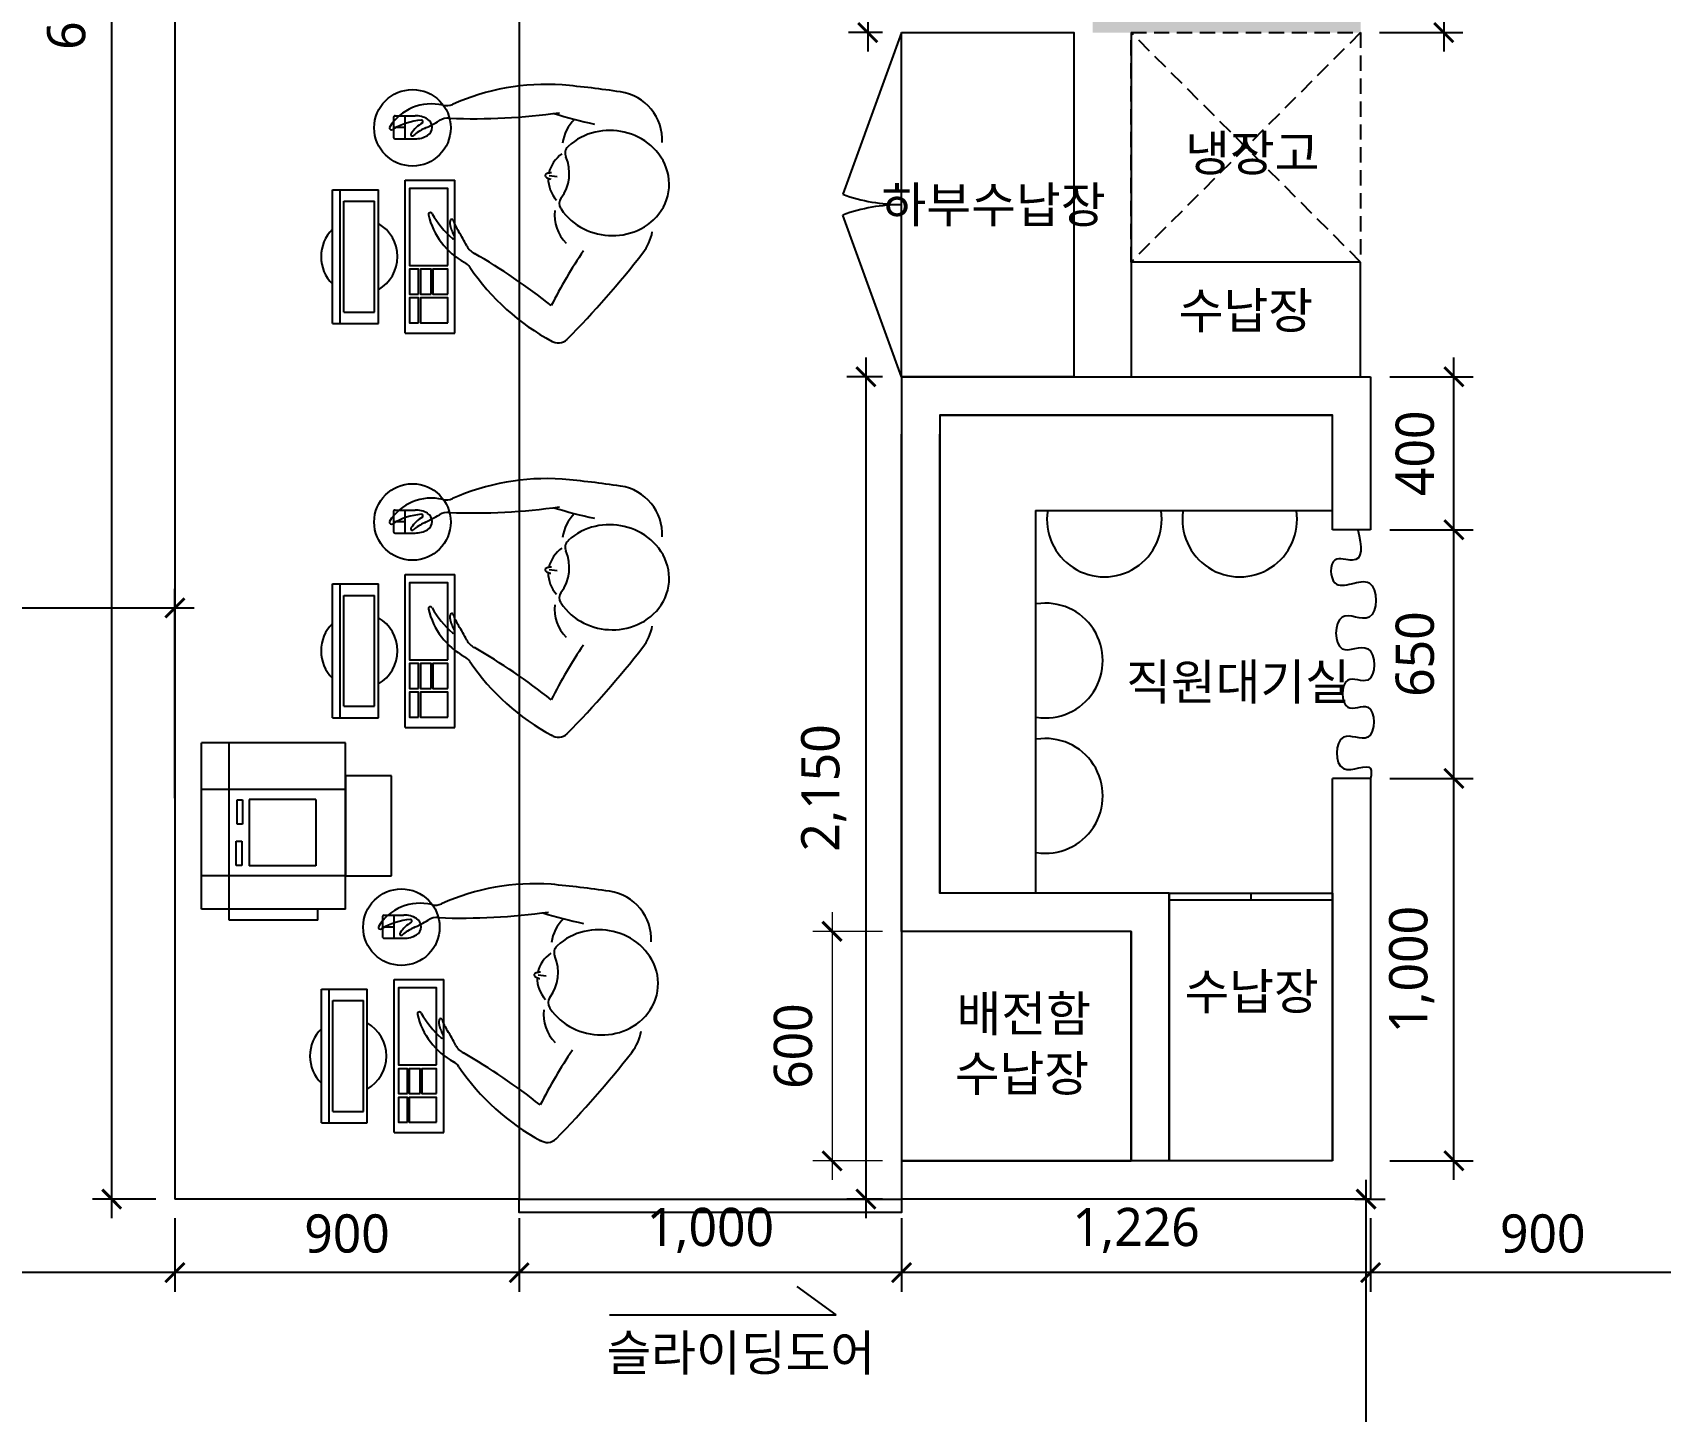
# Model space of a CAD drawing. Header units: metres. Extents: x 11578468 to 47831421, y -58341524 to -14256839.
# Drawn here: x 23785041 to 23789298, y -29031942 to -29028337 of the extents above; entities that cross this region are included whole.
import ezdxf
from ezdxf.enums import TextEntityAlignment as Align

# ---------------------------------------------------------------- set-up
doc = ezdxf.new("R2010")
doc.units = ezdxf.units.M
doc.header["$LTSCALE"] = 50
doc.header["$MEASUREMENT"] = 0
doc.linetypes.add('DH-HID2', pattern=[1.2, 0.8, -0.4])
doc.layers.get('0').update_dxf_attribs({"linetype": 'CONTINUOUS'})
doc.layers.get('DEFPOINTS').update_dxf_attribs({"linetype": 'CONTINUOUS'})
for name, color, linetype in [('0-ELC TEXT', 7, 'CONTINUOUS'), ('04_FUR', 6, 'CONTINUOUS'), ('3.기호.계단선', 30, 'CONTINUOUS'), ('BLOCK', 1, 'CONTINUOUS'), ('FU-FURM', 251, 'DH-HID2'), ('wall', 3, 'CONTINUOUS'), ('WIN', 4, 'CONTINUOUS'), ('家具', 251, 'CONTINUOUS'), ('가구', 6, 'CONTINUOUS')]:
    doc.layers.add(name, color=color, linetype=linetype)
for name, color, linetype, lineweight in [('DIM', 7, 'CONTINUOUS', 15), ('ha', 8, 'CONTINUOUS', 5), ('wall2', 3, 'CONTINUOUS', 25)]:
    doc.layers.add(name, color=color, linetype=linetype, lineweight=lineweight)
doc.styles.add('HY 울릉도 L', font='malgun.ttf')
doc.styles.add('맑은 고딕', font='malgun.ttf')
doc.dimstyles.new('사본 50', dxfattribs={"dimscale": 50, "dimtxt": 2, "dimasz": 1, "dimexe": 1, "dimexo": 1, "dimgap": 1, "dimtad": 1, "dimdec": 0, "dimrnd": 0.05, "dimdsep": 46, "dimlunit": 6, "dimtxsty": 'HY 울릉도 L', "dimblk": 'ARCHTICK', "dimcen": 2.5, "dimdle": 1, "dimclrd": 133, "dimclre": 133, "dimclrt": 30, "dimadec": 0, "dimazin": 0, "dimtfac": 1, "dimtdec": 0, "dimtix": 1, "dimtmove": 2, "dimatfit": 3, "dimldrblk": 'ARCHTICK', "dimfxl": 1, "dimlwd": -1, "dimlwe": -1, "dimarcsym": 0})

# ---------------------------------------------------------------- blocks, each defined once
blk = doc.blocks.new('sdagdgds')
at = {"layer": 'ha', "transparency": 33554687}
h = blk.add_hatch(color=256, dxfattribs=at)
h.dxf.hatch_style = 1
h.paths.add_polyline_path([(23725502, -29128457), (23728302, -29128457), (23728302, -29132607), (23728502, -29132607), (23728502, -29128257), (23728302, -29128257), (23725302, -29128257), (23725302, -29132557), (23725502, -29132557)])
h.paths.add_polyline_path([(23728502, -29133657), (23728302, -29133657), (23728302, -29133757), (23725502, -29133757), (23725502, -29133657), (23725302, -29133657), (23725302, -29133757), (23724848.0976572, -29133757), (23724752, -29133757), (23724752, -29136507), (23725152, -29136507), (23725152, -29137657), (23725352, -29137657), (23725352, -29137507), (23727752, -29137507), (23727952, -29137507), (23727952, -29137307), (23725352, -29137307), (23725352, -29136507), (23727052, -29136507), (23727052, -29136707), (23727252, -29136707), (23727252, -29136507), (23727252, -29135757), (23727252, -29135707), (23727052, -29135707), (23727052, -29135757), (23727052, -29136307), (23725352, -29136307), (23724952, -29136307), (23724952, -29133957), (23727052, -29133957), (23727052, -29134507), (23727252, -29134507), (23727252, -29133957), (23728502, -29133957)])
h.paths.add_polyline_path([(23727952, -29138607), (23727752, -29138607), (23727752, -29139637), (23725352, -29139637), (23725352, -29139457), (23725152, -29139457), (23725152, -29140057), (23725352, -29140057), (23725352, -29139837), (23727752, -29139837), (23727752, -29139907), (23727952, -29139907), (23727952, -29139837)])
h.paths.add_polyline_path([(23727952, -29141007), (23727752, -29141007), (23727752, -29142007), (23725352, -29142007), (23725352, -29141857), (23725152, -29141857), (23725152, -29144557), (23725652, -29144557), (23725652, -29144657), (23729552, -29144657), (23729552, -29144457), (23725852, -29144457), (23725852, -29144357), (23725352, -29144357), (23725352, -29142207), (23727952, -29142207)])
h.paths.add_polyline_path([(23731552, -29144307), (23730852, -29144307), (23730852, -29144457), (23730732, -29144457), (23730732, -29144657), (23732052, -29144657), (23732052, -29144457), (23731552, -29144457)])
h.paths.add_polyline_path([(23739502, -29144457), (23736702, -29144457), (23736702, -29144307), (23736002, -29144307), (23736002, -29144457), (23733202, -29144457), (23733202, -29144657), (23739502, -29144657)])
h.paths.add_polyline_path([(23745902, -29143307), (23745702, -29143307), (23745702, -29144457), (23744702, -29144457), (23744702, -29144307), (23744002, -29144307), (23744002, -29144457), (23743102, -29144457), (23743102, -29144657), (23745902, -29144657)])
h.paths.add_polyline_path([(23745902, -29133157), (23745702, -29133157), (23745702, -29139657), (23745902, -29139657)])
h.paths.add_polyline_path([(23745902, -29140857), (23745702, -29140857), (23745702, -29142157), (23745902, -29142157)])
h.paths.add_polyline_path([(23744602, -29136307), (23743902, -29136307), (23743902, -29136657), (23744602, -29136657)])
h.paths.add_polyline_path([(23736702, -29136307), (23736002, -29136307), (23736002, -29136657), (23736702, -29136657)])
h.paths.add_polyline_path([(23731602, -29136307), (23730902, -29136307), (23730902, -29136657), (23731602, -29136657)])
h.paths.add_polyline_path([(23745902, -29130707), (23745702, -29130707), (23745702, -29131957), (23745902, -29131957)])
h.paths.add_polyline_path([(23745902, -29128257), (23743802, -29128257), (23743802, -29128457), (23743802, -29128707), (23744502, -29128707), (23744502, -29128457), (23745702, -29128457), (23745702, -29129607), (23745902, -29129607)])
h.paths.add_polyline_path([(23731602, -29128457), (23731602, -29128257), (23730902, -29128257), (23730902, -29130107), (23731102, -29130107), (23731102, -29128707), (23731602, -29128707)])
h.paths.add_polyline_path([(23736702, -29128257), (23736002, -29128257), (23736002, -29128457), (23736002, -29128707), (23736702, -29128707), (23736702, -29128457)])
blk = doc.blocks.new('asgdsagsd')
at = {"layer": 'BLOCK', "color": 8}
for p, q in [((23820726.4, -29162748.5), (23820725.8, -29162748.9)), ((23820727.3, -29162748.1), (23820726.4, -29162748.5)), ((23820728.1, -29162747.7), (23820727.3, -29162748.1)), ((23820728.8, -29162747.4), (23820728.1, -29162747.7)), ((23820729.5, -29162747.1), (23820728.8, -29162747.4)), ((23820730.2, -29162746.8), (23820729.5, -29162747.1)), ((23820730.8, -29162746.6), (23820730.2, -29162746.8)), ((23820731.4, -29162746.3), (23820730.8, -29162746.6)), ((23820732, -29162746.1), (23820731.4, -29162746.3)), ((23820732.6, -29162745.9), (23820732, -29162746.1)), ((23820733.1, -29162745.7), (23820732.6, -29162745.9)), ((23820733.7, -29162745.5), (23820733.1, -29162745.7)), ((23820734.2, -29162745.4), (23820733.7, -29162745.5)), ((23820734.8, -29162745.2), (23820734.2, -29162745.4)), ((23820735.3, -29162745), (23820734.8, -29162745.2)), ((23820735.9, -29162744.9), (23820735.3, -29162745)), ((23820736.4, -29162744.7), (23820735.9, -29162744.9)), ((23820737, -29162744.6), (23820736.4, -29162744.7)), ((23820737.7, -29162744.4), (23820737, -29162744.6)), ((23820738.3, -29162744.2), (23820737.7, -29162744.4)), ((23820739, -29162744.1), (23820738.3, -29162744.2)), ((23820739.8, -29162743.9), (23820739, -29162744.1)), ((23820740.6, -29162743.8), (23820739.8, -29162743.9)), ((23820741.4, -29162743.6), (23820740.6, -29162743.8)), ((23820742.4, -29162743.5), (23820741.4, -29162743.6)), ((23820743.4, -29162743.4), (23820742.4, -29162743.5)), ((23820744.6, -29162743.3), (23820743.4, -29162743.4)), ((23820745.8, -29162743.2), (23820744.6, -29162743.3)), ((23820747.3, -29162743.1), (23820745.8, -29162743.2)), ((23820748.8, -29162743.2), (23820747.3, -29162743.1)), ((23820750.5, -29162743.3), (23820748.8, -29162743.2)), ((23820752.2, -29162743.6), (23820750.5, -29162743.3)), ((23820753.9, -29162744.2), (23820752.2, -29162743.6)), ((23820755.4, -29162745), (23820753.9, -29162744.2)), ((23820756.4, -29162746.2), (23820755.4, -29162745)), ((23820755.8, -29162750.9), (23820755.9, -29162750.6)), ((23820755.9, -29162750.6), (23820756.7, -29162749.1)), ((23820756.9, -29162747.6), (23820756.4, -29162746.2)), ((23820756.7, -29162749.1), (23820756.9, -29162747.6)), ((23820862.2, -29163005.8), (23820861.9, -29163006.7)), ((23820861.9, -29163006.7), (23820861.9, -29163006.9)), ((23820862.5, -29163004.7), (23820862.2, -29163005.8)), ((23820862.8, -29163003.6), (23820862.5, -29163004.7)), ((23820863.2, -29163002.4), (23820862.8, -29163003.6)), ((23820863.7, -29163001), (23820863.2, -29163002.4)), ((23820864.3, -29162999.5), (23820863.7, -29163001)), ((23820865.1, -29162997.9), (23820864.3, -29162999.5)), ((23820866.1, -29162996.2), (23820865.1, -29162997.9)), ((23820867.3, -29162994.6), (23820866.1, -29162996.2)), ((23820868.7, -29162993.2), (23820867.3, -29162994.6)), ((23820868.1, -29163023.6), (23820870.6, -29163002.6)), ((23820870.2, -29162992.3), (23820868.7, -29162993.2)), ((23820871.8, -29162992.1), (23820870.2, -29162992.3)), ((23820873.4, -29162992.6), (23820871.8, -29162992.1)), ((23820874.7, -29162993.9), (23820873.4, -29162992.6)), ((23820875.7, -29162995.6), (23820874.7, -29162993.9)), ((23820876.5, -29162997.4), (23820875.7, -29162995.6)), ((23820877, -29162999.3), (23820876.5, -29162997.4)), ((23820877.4, -29163001), (23820877, -29162999.3)), ((23820877.7, -29163002.6), (23820877.4, -29163001)), ((23820877.8, -29163004.1), (23820877.7, -29163002.6)), ((23820878, -29163005.4), (23820877.8, -29163004.1)), ((23820878, -29163006.6), (23820878, -29163005.4)), ((23820878.1, -29163007.6), (23820878, -29163006.6)), ((23820878.1, -29163008.6), (23820878.1, -29163007.6)), ((23820878.1, -29163008.8), (23820878.1, -29163008.6)), ((23820753.6, -29163060.4), (23820747.3, -29163068.2)), ((23820760.4, -29163053), (23820753.6, -29163060.4)), ((23820767.8, -29163046.1), (23820760.4, -29163053)), ((23820775.7, -29163039.6), (23820767.8, -29163046.1)), ((23820784.1, -29163033.7), (23820775.7, -29163039.6)), ((23820785.6, -29163032.7), (23820784.1, -29163033.7)), ((23820947.5, -29163052.8), (23820946.3, -29163051.6)), ((23820954.3, -29163060.5), (23820947.5, -29163052.8)), ((23820960.5, -29163068.7), (23820954.3, -29163060.5)), ((23820727.7, -29163102.1), (23820724.2, -29163111.1)), ((23820731.8, -29163093.2), (23820727.7, -29163102.1)), ((23820736.4, -29163084.6), (23820731.8, -29163093.2)), ((23820741.6, -29163076.3), (23820736.4, -29163084.6)), ((23820747.3, -29163068.2), (23820741.6, -29163076.3)), ((23820966.1, -29163077.1), (23820960.5, -29163068.7)), ((23820971, -29163085.9), (23820966.1, -29163077.1)), ((23820975.4, -29163094.9), (23820971, -29163085.9)), ((23820979.1, -29163104.1), (23820975.4, -29163094.9)), ((23820982.2, -29163113.4), (23820979.1, -29163104.1)), ((23820715.4, -29163148.4), (23820714.6, -29163157.9)), ((23820716.8, -29163138.9), (23820715.4, -29163148.4)), ((23820718.7, -29163129.5), (23820716.8, -29163138.9)), ((23820721.2, -29163120.2), (23820718.7, -29163129.5)), ((23820724.2, -29163111.1), (23820721.2, -29163120.2)), ((23820984.7, -29163122.9), (23820982.2, -29163113.4)), ((23820986.6, -29163132.4), (23820984.7, -29163122.9)), ((23820988, -29163142), (23820986.6, -29163132.4)), ((23820988.8, -29163151.6), (23820988, -29163142)), ((23820989, -29163161.2), (23820988.8, -29163151.6)), ((23820714.6, -29163157.9), (23820714.2, -29163167.5)), ((23820714.2, -29163167.5), (23820714.5, -29163177.1)), ((23820714.5, -29163177.1), (23820715.3, -29163186.7)), ((23820715.3, -29163186.7), (23820716.6, -29163196.3)), ((23820984.6, -29163199.2), (23820986.5, -29163189.8)), ((23820986.5, -29163189.8), (23820987.9, -29163180.3)), ((23820987.9, -29163180.3), (23820988.7, -29163170.8)), ((23820988.7, -29163170.8), (23820989, -29163161.2)), ((23820716.6, -29163196.3), (23820718.6, -29163205.8)), ((23820718.6, -29163205.8), (23820721.1, -29163215.3)), ((23820721.1, -29163215.3), (23820724.2, -29163224.6)), ((23820724.2, -29163224.6), (23820727.9, -29163233.8)), ((23820727.9, -29163233.8), (23820732.2, -29163242.8)), ((23820966.9, -29163244.1), (23820971.5, -29163235.5)), ((23820971.5, -29163235.5), (23820975.6, -29163226.7)), ((23820975.6, -29163226.7), (23820979.1, -29163217.7)), ((23820979.1, -29163217.7), (23820982.1, -29163208.5)), ((23820982.1, -29163208.5), (23820984.6, -29163199.2)), ((23820732.2, -29163242.8), (23820737.2, -29163251.6)), ((23820737.2, -29163251.6), (23820742.7, -29163260.1)), ((23820742.7, -29163260.1), (23820748.9, -29163268.2)), ((23820748.9, -29163268.2), (23820755.7, -29163275.9)), ((23820755.7, -29163275.9), (23820763.1, -29163283.2)), ((23820935.4, -29163282.7), (23820942.8, -29163275.7)), ((23820942.8, -29163275.7), (23820949.7, -29163268.3)), ((23820949.7, -29163268.3), (23820955.9, -29163260.6)), ((23820955.9, -29163260.6), (23820961.7, -29163252.5)), ((23820961.7, -29163252.5), (23820966.9, -29163244.1)), ((23820763.1, -29163283.2), (23820771.1, -29163289.8)), ((23820771.1, -29163289.8), (23820779.6, -29163295.9)), ((23820779.6, -29163295.9), (23820788.7, -29163301.3)), ((23820788.7, -29163301.3), (23820798.2, -29163306)), ((23820798.2, -29163306), (23820808, -29163309.8)), ((23820808, -29163309.8), (23820818.2, -29163312.9)), ((23820818.2, -29163312.9), (23820828.6, -29163315)), ((23820828.6, -29163315), (23820839.2, -29163316.2)), ((23820839.2, -29163316.2), (23820849.8, -29163316.6)), ((23820849.8, -29163316.6), (23820860.4, -29163316)), ((23820860.4, -29163316), (23820870.9, -29163314.5)), ((23820870.9, -29163314.5), (23820881.2, -29163312.2)), ((23820881.2, -29163312.2), (23820891.2, -29163309)), ((23820891.2, -29163309), (23820900.9, -29163305.1)), ((23820900.9, -29163305.1), (23820910.3, -29163300.4)), ((23820910.3, -29163300.4), (23820919.1, -29163295.1)), ((23820919.1, -29163295.1), (23820927.5, -29163289.1)), ((23820927.5, -29163289.1), (23820935.4, -29163282.7))]:
    blk.add_line(p, q, dxfattribs=at)
for centre, radius, start, end in [((23820996.4, -29162590.7), 5.67, 82.0924, 210.1135), ((23820848, -29162682.2), 168.7, 4.5802, 31.6921), ((23820930.9, -29162694.2), 127.7, 346.1893, 58.7345), ((23820978.7, -29162644.9), 3.9, 47.5273, 227.5285), ((23820870.4, -29162734.2), 136.5, 24.9753, 39.2892), ((23820925.6, -29162723), 98.3, 31.8449, 55.4243), ((23821389.4, -29162492.5), 436, 204.9747, 210.7765), ((23821012.3, -29162669.1), 3.84, 211.8448, 3.316), ((23820812, -29162873.7), 191.6, 103.2278, 151.3653), ((23820896.4, -29162916.9), 253.1, 119.5754, 138.6129), ((23820769.3, -29162692.1), 5.11, 294.3271, 103.2283), ((23820981.9, -29162737.3), 39.4, 352.6332, 33.4358), ((23821093.2, -29162734.1), 39.4, 166.1892, 204.0696), ((23820488, -29162399.9), 436, 297.1661, 302.9679), ((23820709.3, -29162752.1), 3.84, 138.614, 298.9552), ((23820758.8, -29162841.5), 98.3, 109.6236, 118.9551), ((23820799.5, -29162880.3), 136.5, 108.6532, 122.9671), ((23822635.6, -29162804.7), 1615.8, 177.7896, 188.0198), ((23820508.3, -29162995.4), 601.2, 356.0826, 24.0694), ((23820967.8, -29163293.8), 601.2, 124.0369, 151.8596), ((23819266.1, -29162003.1), 1615.8, 321.5304, 330.153), ((23820609.2, -29162763), 39.4, 304.0376, 331.3659), ((23820703.4, -29162823.7), 39.4, 114.5058, 155.3086), ((23820466.1, -29163026.8), 32.8, 144.8332, 224.3628), ((23819946.3, -29164168.9), 1299.7, 55.9262, 63.2537), ((23820767.7, -29163119.1), 102.4, 83.3147, 135.5022), ((23820864.1, -29163085.8), 85.7, 89.9895, 131.7515), ((23820857.7, -29163085.1), 85.7, 34.8779, 76.6399), ((23822276.3, -29163395.3), 1299.7, 162.9781, 167.8187), ((23822272.9, -29161185.7), 2612.4, 225.5367, 232.1177), ((23820798.2, -29163052), 23, 52.9775, 123.1019), ((23820877.1, -29162947.4), 108, 232.978, 293.6514), ((23820929.6, -29163067.4), 23, 43.5275, 113.6519), ((23820943.8, -29163139.7), 102.4, 43.4483, 83.3147), ((23818505.9, -29162805.6), 2612.4, 351.5518, 354.9301), ((23820963.4, -29163170.6), 128, 267.273, 351.5519), ((23820747.4, -29163146.6), 128, 232.1177, 259.4011)]:
    blk.add_arc(centre, radius, start, end, dxfattribs=at)
at = {"layer": 'FU-FURM', "color": 8, "linetype": 'Continuous'}
for p, q in [((23820484.2, -29162436.2), (23820834.2, -29162436.2)), ((23820484.2, -29162436.2), (23820484.2, -29162556.2)), ((23820484.2, -29162436.2), (23820484.2, -29162556.2)), ((23820484.2, -29162456.2), (23820834.2, -29162456.2)), ((23820514.2, -29162466.2), (23820804.2, -29162466.2)), ((23820514.2, -29162466.2), (23820514.2, -29162546.2)), ((23820804.2, -29162466.2), (23820804.2, -29162546.2)), ((23820834.2, -29162436.2), (23820834.2, -29162556.2)), ((23820484.2, -29162556.2), (23820834.2, -29162556.2)), ((23820514.2, -29162546.2), (23820804.2, -29162546.2)), ((23821022.3, -29162595.5), (23820972.3, -29162595.5)), ((23820997.3, -29162595.5), (23820997.3, -29162625.5)), ((23820459.2, -29162626.2), (23820859.2, -29162626.2)), ((23820459.2, -29162626.2), (23820459.2, -29162756.2)), ((23820859.2, -29162626.2), (23820859.2, -29162756.2)), ((23820967.3, -29162600.5), (23820967.3, -29162652)), ((23821027.3, -29162625.5), (23820967.3, -29162625.5)), ((23821027.3, -29162600.5), (23821027.3, -29162652)), ((23820459.2, -29162756.2), (23820859.2, -29162756.2))]:
    blk.add_line(p, q, dxfattribs=at)
for points in [[(23820486.2, -29162660.9), (23820551.1, -29162660.9), (23820551.1, -29162637.6), (23820486.2, -29162637.6)], [(23820561.1, -29162660.9), (23820626, -29162660.9), (23820626, -29162637.6), (23820561.1, -29162637.6)], [(23820636, -29162737.4), (23820837.3, -29162737.4), (23820837.3, -29162637.6), (23820636, -29162637.6)], [(23820486.2, -29162737.4), (23820551.1, -29162737.4), (23820551.1, -29162665.9), (23820486.2, -29162665.9)], [(23820561.1, -29162694.2), (23820626, -29162694.2), (23820626, -29162665.9), (23820561.1, -29162665.9)], [(23820561.1, -29162737.4), (23820626, -29162737.4), (23820626, -29162698.9), (23820561.1, -29162698.9)]]:
    blk.add_lwpolyline(points, close=True, dxfattribs=at)
blk.add_circle((23820996, -29162645.3), 100, dxfattribs=at)
for centre, radius, start, end in [((23820659.2, -29162506.2), 100, 44.427, 135.573), ((23820659.2, -29162506.2), 100, 210, 330), ((23820972.3, -29162600.5), 5, 90, 180), ((23821022.3, -29162600.5), 5, 0, 90), ((23821027.1, -29162653.8), 59.8, 178.3135, 211.1855), ((23820967.6, -29162653.8), 59.8, 328.8145, 1.6865), ((23820997.3, -29162671.8), 25, 211.1855, 328.8145)]:
    blk.add_arc(centre, radius, start, end, dxfattribs=at)
blk = doc.blocks.new('_ArchTick')
at = {"color": 0, "linetype": 'ByBlock', "const_width": 0.15}
blk.add_lwpolyline([(-0.5, -0.5), (0.5, 0.5)], dxfattribs=at)
blk = doc.blocks.new('*D2335')
at = {"layer": 'DEFPOINTS', "color": 0}
for p in [(23787413.7, -29025086.6), (23787225.1, -29028336.6), (23787313.7, -29028336.6)]:
    blk.add_point(p, dxfattribs=at)
at = {"layer": 'wall', "color": 133, "ltscale": 10}
for p, q in [((23787225.1, -29025036.6), (23787225.1, -29028386.6)), ((23787363.7, -29025086.6), (23787175.1, -29025086.6)), ((23787263.7, -29028336.6), (23787175.1, -29028336.6))]:
    blk.add_line(p, q, dxfattribs=at)
at = {"layer": 'wall', "color": 133, "xscale": 50, "yscale": 50, "zscale": 50}
for p, rotation in [((23787225.1, -29025086.6), 90), ((23787225.1, -29028336.6), 270)]:
    blk.add_blockref('_ArchTick', p, dxfattribs=dict(at, rotation=rotation))
at = {"layer": 'wall', "color": 30, "ltscale": 10, "insert": (23787115, -29026711.6), "char_height": 100, "attachment_point": 5, "rotation": 90, "style": 'HY 울릉도 L'}
blk.add_mtext('3,250', dxfattribs=at)
blk = doc.blocks.new('*D2403')
at = {"layer": 'DEFPOINTS', "color": 0}
for p in [(23788540.1, -29031386.6), (23789440.1, -29031386.6), (23788540.1, -29031578.9)]:
    blk.add_point(p, dxfattribs=at)
at = {"layer": 'wall', "color": 133, "ltscale": 10}
for p, q in [((23788540.1, -29031436.6), (23788540.1, -29031628.9)), ((23789440.1, -29031436.6), (23789440.1, -29031628.9)), ((23789490.1, -29031578.9), (23788490.1, -29031578.9))]:
    blk.add_line(p, q, dxfattribs=at)
at = {"layer": 'wall', "color": 133, "xscale": 50, "yscale": 50, "zscale": 50, "rotation": 180}
blk.add_blockref('_ArchTick', (23788540.1, -29031578.9), dxfattribs=at)
at = {"layer": 'wall', "color": 133, "xscale": 50, "yscale": 50, "zscale": 50}
blk.add_blockref('_ArchTick', (23789440.1, -29031578.9), dxfattribs=at)
at = {"layer": 'wall', "color": 30, "ltscale": 10, "insert": (23788990.1, -29031477.2), "char_height": 100, "attachment_point": 5, "style": 'HY 울릉도 L'}
blk.add_mtext('900', dxfattribs=at)
blk = doc.blocks.new('*D2404')
at = {"layer": 'DEFPOINTS', "color": 0}
for p in [(23787313.7, -29031386.6), (23788540.1, -29031386.6), (23787313.7, -29031578.9)]:
    blk.add_point(p, dxfattribs=at)
at = {"layer": 'wall', "color": 133, "ltscale": 10}
for p, q in [((23787313.7, -29031436.6), (23787313.7, -29031628.9)), ((23788540.1, -29031436.6), (23788540.1, -29031628.9)), ((23788590.1, -29031578.9), (23787263.7, -29031578.9))]:
    blk.add_line(p, q, dxfattribs=at)
at = {"layer": 'wall', "color": 133, "xscale": 50, "yscale": 50, "zscale": 50, "rotation": 180}
blk.add_blockref('_ArchTick', (23787313.7, -29031578.9), dxfattribs=at)
at = {"layer": 'wall', "color": 133, "xscale": 50, "yscale": 50, "zscale": 50}
blk.add_blockref('_ArchTick', (23788540.1, -29031578.9), dxfattribs=at)
at = {"layer": 'wall', "color": 30, "ltscale": 10, "insert": (23787926.9, -29031468.5), "char_height": 100, "attachment_point": 5, "style": 'HY 울릉도 L'}
blk.add_mtext('1,226', dxfattribs=at)
blk = doc.blocks.new('*D2405')
at = {"layer": 'DEFPOINTS', "color": 0}
for p in [(23786313.7, -29031386.6), (23787313.7, -29031386.6), (23786313.7, -29031578.9)]:
    blk.add_point(p, dxfattribs=at)
at = {"layer": 'wall', "color": 133, "ltscale": 10}
for p, q in [((23786313.7, -29031436.6), (23786313.7, -29031628.9)), ((23787313.7, -29031436.6), (23787313.7, -29031628.9)), ((23787363.7, -29031578.9), (23786263.7, -29031578.9))]:
    blk.add_line(p, q, dxfattribs=at)
at = {"layer": 'wall', "color": 133, "xscale": 50, "yscale": 50, "zscale": 50, "rotation": 180}
blk.add_blockref('_ArchTick', (23786313.7, -29031578.9), dxfattribs=at)
at = {"layer": 'wall', "color": 133, "xscale": 50, "yscale": 50, "zscale": 50}
blk.add_blockref('_ArchTick', (23787313.7, -29031578.9), dxfattribs=at)
at = {"layer": 'wall', "color": 30, "ltscale": 10, "insert": (23786813.7, -29031468.5), "char_height": 100, "attachment_point": 5, "style": 'HY 울릉도 L'}
blk.add_mtext('1,000', dxfattribs=at)
blk = doc.blocks.new('*D2406')
at = {"layer": 'DEFPOINTS', "color": 0}
for p in [(23785413.7, -29031386.6), (23786313.7, -29031386.6), (23785413.7, -29031578.9)]:
    blk.add_point(p, dxfattribs=at)
at = {"layer": 'wall', "color": 133, "ltscale": 10}
for p, q in [((23785413.7, -29031436.6), (23785413.7, -29031628.9)), ((23786313.7, -29031436.6), (23786313.7, -29031628.9)), ((23786363.7, -29031578.9), (23785363.7, -29031578.9))]:
    blk.add_line(p, q, dxfattribs=at)
at = {"layer": 'wall', "color": 133, "xscale": 50, "yscale": 50, "zscale": 50, "rotation": 180}
blk.add_blockref('_ArchTick', (23785413.7, -29031578.9), dxfattribs=at)
at = {"layer": 'wall', "color": 133, "xscale": 50, "yscale": 50, "zscale": 50}
blk.add_blockref('_ArchTick', (23786313.7, -29031578.9), dxfattribs=at)
at = {"layer": 'wall', "color": 30, "ltscale": 10, "insert": (23785863.7, -29031477.2), "char_height": 100, "attachment_point": 5, "style": 'HY 울릉도 L'}
blk.add_mtext('900', dxfattribs=at)
blk = doc.blocks.new('*D2407')
at = {"layer": 'DEFPOINTS', "color": 0}
for p in [(23785248.5, -29025044.1), (23785413.7, -29025044.1), (23785413.7, -29031386.6)]:
    blk.add_point(p, dxfattribs=at)
at = {"layer": 'wall', "color": 133, "ltscale": 10}
for p, q in [((23785248.5, -29031436.6), (23785248.5, -29024994.1)), ((23785363.7, -29025044.1), (23785198.5, -29025044.1)), ((23785363.7, -29031386.6), (23785198.5, -29031386.6))]:
    blk.add_line(p, q, dxfattribs=at)
at = {"layer": 'wall', "color": 133, "xscale": 50, "yscale": 50, "zscale": 50}
for p, rotation in [((23785248.5, -29025044.1), 90), ((23785248.5, -29031386.6), 270)]:
    blk.add_blockref('_ArchTick', p, dxfattribs=dict(at, rotation=rotation))
at = {"layer": 'wall', "color": 30, "ltscale": 10, "insert": (23785138.4, -29028215.4), "char_height": 100, "attachment_point": 5, "rotation": 90, "style": 'HY 울릉도 L'}
blk.add_mtext('6,343', dxfattribs=at)
blk = doc.blocks.new('*D2413')
at = {"layer": 'DEFPOINTS', "color": 0}
for p in [(23788540.1, -29030286.6), (23788757.9, -29030286.6), (23788540.1, -29031286.6)]:
    blk.add_point(p, dxfattribs=at)
at = {"layer": 'wall', "color": 133, "ltscale": 10}
for p, q in [((23788757.9, -29031336.6), (23788757.9, -29030236.6)), ((23788590.1, -29030286.6), (23788807.9, -29030286.6)), ((23788590.1, -29031286.6), (23788807.9, -29031286.6))]:
    blk.add_line(p, q, dxfattribs=at)
at = {"layer": 'wall', "color": 133, "xscale": 50, "yscale": 50, "zscale": 50}
for p, rotation in [((23788757.9, -29030286.6), 90), ((23788757.9, -29031286.6), 270)]:
    blk.add_blockref('_ArchTick', p, dxfattribs=dict(at, rotation=rotation))
at = {"layer": 'wall', "color": 30, "ltscale": 10, "insert": (23788647.6, -29030786.6), "char_height": 100, "attachment_point": 5, "rotation": 90, "style": 'HY 울릉도 L'}
blk.add_mtext('1,000', dxfattribs=at)
blk = doc.blocks.new('*D2414')
at = {"layer": 'DEFPOINTS', "color": 0}
for p in [(23788540.1, -29029636.6), (23788757.9, -29029636.6), (23788540.1, -29030286.6)]:
    blk.add_point(p, dxfattribs=at)
at = {"layer": 'wall', "color": 133, "ltscale": 10}
for p, q in [((23788757.9, -29030336.6), (23788757.9, -29029586.6)), ((23788590.1, -29029636.6), (23788807.9, -29029636.6)), ((23788590.1, -29030286.6), (23788807.9, -29030286.6))]:
    blk.add_line(p, q, dxfattribs=at)
at = {"layer": 'wall', "color": 133, "xscale": 50, "yscale": 50, "zscale": 50}
for p, rotation in [((23788757.9, -29029636.6), 90), ((23788757.9, -29030286.6), 270)]:
    blk.add_blockref('_ArchTick', p, dxfattribs=dict(at, rotation=rotation))
at = {"layer": 'wall', "color": 30, "ltscale": 10, "insert": (23788656.2, -29029961.6), "char_height": 100, "attachment_point": 5, "rotation": 90, "style": 'HY 울릉도 L'}
blk.add_mtext('650', dxfattribs=at)
blk = doc.blocks.new('*D2415')
at = {"layer": 'DEFPOINTS', "color": 0}
for p in [(23788540.1, -29029236.6), (23788757.9, -29029236.6), (23788540.1, -29029636.6)]:
    blk.add_point(p, dxfattribs=at)
at = {"layer": 'wall', "color": 133, "ltscale": 10}
for p, q in [((23788757.9, -29029686.6), (23788757.9, -29029186.6)), ((23788590.1, -29029236.6), (23788807.9, -29029236.6)), ((23788590.1, -29029636.6), (23788807.9, -29029636.6))]:
    blk.add_line(p, q, dxfattribs=at)
at = {"layer": 'wall', "color": 133, "xscale": 50, "yscale": 50, "zscale": 50}
for p, rotation in [((23788757.9, -29029236.6), 90), ((23788757.9, -29029636.6), 270)]:
    blk.add_blockref('_ArchTick', p, dxfattribs=dict(at, rotation=rotation))
at = {"layer": 'wall', "color": 30, "ltscale": 10, "insert": (23788656.2, -29029436.6), "char_height": 100, "attachment_point": 5, "rotation": 90, "style": 'HY 울릉도 L'}
blk.add_mtext('400', dxfattribs=at)
blk = doc.blocks.new('*D2416')
at = {"layer": 'DEFPOINTS', "color": 0}
for p in [(23787313.7, -29029236.6), (23787220.5, -29031386.6), (23787313.7, -29031386.6)]:
    blk.add_point(p, dxfattribs=at)
at = {"layer": 'wall', "color": 133, "ltscale": 10}
for p, q in [((23787220.5, -29029186.6), (23787220.5, -29031436.6)), ((23787263.7, -29029236.6), (23787170.5, -29029236.6)), ((23787263.7, -29031386.6), (23787170.5, -29031386.6))]:
    blk.add_line(p, q, dxfattribs=at)
at = {"layer": 'wall', "color": 133, "xscale": 50, "yscale": 50, "zscale": 50}
for p, rotation in [((23787220.5, -29029236.6), 90), ((23787220.5, -29031386.6), 270)]:
    blk.add_blockref('_ArchTick', p, dxfattribs=dict(at, rotation=rotation))
at = {"layer": 'wall', "color": 30, "ltscale": 10, "insert": (23787110.2, -29030311.6), "char_height": 100, "attachment_point": 5, "rotation": 90, "style": 'HY 울릉도 L'}
blk.add_mtext('2,150', dxfattribs=at)
blk = doc.blocks.new('*D2417')
at = {"layer": 'DEFPOINTS', "color": 0}
for p in [(23788513.7, -29027986.6), (23788513.7, -29028336.6), (23788731.1, -29028336.6)]:
    blk.add_point(p, dxfattribs=at)
at = {"layer": 'wall', "color": 133, "ltscale": 10}
for p, q in [((23788731.1, -29027936.6), (23788731.1, -29028386.6)), ((23788563.7, -29027986.6), (23788781.1, -29027986.6)), ((23788563.7, -29028336.6), (23788781.1, -29028336.6))]:
    blk.add_line(p, q, dxfattribs=at)
at = {"layer": 'wall', "color": 133, "xscale": 50, "yscale": 50, "zscale": 50}
for p, rotation in [((23788731.1, -29027986.6), 90), ((23788731.1, -29028336.6), 270)]:
    blk.add_blockref('_ArchTick', p, dxfattribs=dict(at, rotation=rotation))
at = {"layer": 'wall', "color": 30, "ltscale": 10, "insert": (23788629.5, -29028161.6), "char_height": 100, "attachment_point": 5, "rotation": 90, "style": 'HY 울릉도 L'}
blk.add_mtext('350', dxfattribs=at)
blk = doc.blocks.new('*D2424')
at = {"layer": 'DEFPOINTS', "color": 0}
for p in [(23788448.7, -29031386.6), (23788528.3, -29031386.6), (23788448.7, -29033295.4)]:
    blk.add_point(p, dxfattribs=at)
at = {"layer": 'wall', "color": 133, "ltscale": 10}
for p, q in [((23788528.3, -29033345.4), (23788528.3, -29031336.6)), ((23788498.7, -29031386.6), (23788578.3, -29031386.6)), ((23788498.7, -29033295.4), (23788578.3, -29033295.4))]:
    blk.add_line(p, q, dxfattribs=at)
at = {"layer": 'wall', "color": 133, "xscale": 50, "yscale": 50, "zscale": 50}
for p, rotation in [((23788528.3, -29031386.6), 90), ((23788528.3, -29033295.4), 270)]:
    blk.add_blockref('_ArchTick', p, dxfattribs=dict(at, rotation=rotation))
at = {"layer": 'wall', "color": 30, "ltscale": 10, "insert": (23788418, -29032341), "char_height": 100, "attachment_point": 5, "rotation": 90, "style": 'HY 울릉도 L'}
blk.add_mtext('1,909', dxfattribs=at)
blk = doc.blocks.new('*D2427')
at = {"layer": 'DEFPOINTS', "color": 0}
for p in [(23785413.7, -29031386.6), (23784164.9, -29031510.6), (23784164.9, -29031578.9)]:
    blk.add_point(p, dxfattribs=at)
at = {"layer": 'wall', "color": 133, "ltscale": 10}
for p, q in [((23785413.7, -29031436.6), (23785413.7, -29031628.9)), ((23785463.7, -29031578.9), (23784114.9, -29031578.9)), ((23784164.9, -29031560.6), (23784164.9, -29031628.9))]:
    blk.add_line(p, q, dxfattribs=at)
at = {"layer": 'wall', "color": 133, "xscale": 50, "yscale": 50, "zscale": 50, "rotation": 180}
blk.add_blockref('_ArchTick', (23784164.9, -29031578.9), dxfattribs=at)
at = {"layer": 'wall', "color": 133, "xscale": 50, "yscale": 50, "zscale": 50}
blk.add_blockref('_ArchTick', (23785413.7, -29031578.9), dxfattribs=at)
at = {"layer": 'wall', "color": 30, "ltscale": 10, "insert": (23784789.3, -29031468.5), "char_height": 100, "attachment_point": 5, "style": 'HY 울릉도 L'}
blk.add_mtext('1,249', dxfattribs=at)
blk = doc.blocks.new('*D2428')
at = {"layer": 'DEFPOINTS', "color": 0}
for p in [(23785413.7, -29029840.9), (23784164.9, -29030388.5), (23785413.7, -29030388.5)]:
    blk.add_point(p, dxfattribs=at)
at = {"layer": 'wall', "color": 133, "ltscale": 10}
for p, q in [((23784164.9, -29030338.5), (23784164.9, -29029790.9)), ((23785413.7, -29030338.5), (23785413.7, -29029790.9)), ((23784114.9, -29029840.9), (23785463.7, -29029840.9))]:
    blk.add_line(p, q, dxfattribs=at)
at = {"layer": 'wall', "color": 133, "xscale": 50, "yscale": 50, "zscale": 50, "rotation": 180}
blk.add_blockref('_ArchTick', (23784164.9, -29029840.9), dxfattribs=at)
at = {"layer": 'wall', "color": 133, "xscale": 50, "yscale": 50, "zscale": 50}
blk.add_blockref('_ArchTick', (23785413.7, -29029840.9), dxfattribs=at)
at = {"layer": 'wall', "color": 30, "ltscale": 10, "insert": (23784789.3, -29029730.6), "char_height": 100, "attachment_point": 5, "style": 'HY 울릉도 L'}
blk.add_mtext('1,249', dxfattribs=at)
blk = doc.blocks.new('*D2443')
at = {"layer": 'DEFPOINTS', "color": 0}
for p in [(23794013.7, -29031808.4), (23794013.7, -29032162.6), (23787516.2, -29032236.1)]:
    blk.add_point(p, dxfattribs=at)
at = {"layer": 'wall', "color": 133, "ltscale": 10}
for p, q in [((23794013.7, -29031858.4), (23794013.7, -29032212.6)), ((23787516.2, -29032186.1), (23787516.2, -29032112.6)), ((23787466.2, -29032162.6), (23794063.7, -29032162.6))]:
    blk.add_line(p, q, dxfattribs=at)
at = {"layer": 'wall', "color": 133, "xscale": 50, "yscale": 50, "zscale": 50, "rotation": 180}
blk.add_blockref('_ArchTick', (23787516.2, -29032162.6), dxfattribs=at)
at = {"layer": 'wall', "color": 133, "xscale": 50, "yscale": 50, "zscale": 50}
blk.add_blockref('_ArchTick', (23794013.7, -29032162.6), dxfattribs=at)
at = {"layer": 'wall', "color": 30, "ltscale": 10, "insert": (23790765, -29032052.6), "char_height": 100, "attachment_point": 5, "style": 'HY 울릉도 L'}
blk.add_mtext('6,497', dxfattribs=at)
blk = doc.blocks.new('sdgasgddsg')
at = {"layer": 'FU-FURM', "color": 8, "ltscale": 30}
for p, q in [((23820313.5, -29163117.4), (23820913.5, -29163117.3)), ((23820313.6, -29163637.4), (23820313.5, -29163117.4)), ((23820433.6, -29163637.4), (23820433.5, -29163117.4)), ((23820745.6, -29163637.3), (23820745.5, -29163117.3)), ((23820913.6, -29163637.3), (23820913.5, -29163117.3)), ((23820273.5, -29163217.4), (23820313.5, -29163217.4)), ((23820273.6, -29163537.4), (23820273.5, -29163217.4)), ((23820313.5, -29163217.4), (23820913.5, -29163217.3)), ((23820709.7, -29163290.1), (23820469.7, -29163290.1)), ((23820469.7, -29163530.1), (23820469.7, -29163290.1)), ((23820709.7, -29163530.1), (23820709.7, -29163290.1)), ((23820273.6, -29163537.4), (23820313.6, -29163537.4)), ((23820709.7, -29163530.1), (23820469.7, -29163530.1)), ((23820313.6, -29163637.4), (23820913.6, -29163637.3))]:
    blk.add_line(p, q, dxfattribs=at)
for points in [[(23820470.9, -29163243.2), (23820558.9, -29163243.2), (23820559, -29163263.2), (23820471, -29163263.2), (23820470.9, -29163243.2)], [(23820620.1, -29163245.8), (23820708.1, -29163245.8), (23820708.1, -29163265.8), (23820620.1, -29163265.8), (23820620.1, -29163245.8)]]:
    blk.add_lwpolyline(points, dxfattribs=at)
blk.add_lwpolyline([(23820433.6, -29163637.4), (23820433.6, -29163803.6), (23820794.9, -29163803.6), (23820794.9, -29163637.4)], close=True, dxfattribs=at)
blk = doc.blocks.new('*D2493')
at = {"layer": 'DEFPOINTS', "color": 0}
for p in [(23787313.7, -29030686.6), (23787131.9, -29031286.6), (23787313.7, -29031286.6)]:
    blk.add_point(p, dxfattribs=at)
at = {"layer": 'DIM', "color": 133, "ltscale": 10}
for p, q in [((23787131.9, -29030636.6), (23787131.9, -29031336.6)), ((23787263.7, -29030686.6), (23787081.9, -29030686.6)), ((23787263.7, -29031286.6), (23787081.9, -29031286.6))]:
    blk.add_line(p, q, dxfattribs=at)
at = {"layer": 'DIM', "color": 133, "xscale": 50, "yscale": 50, "zscale": 50}
for p, rotation in [((23787131.9, -29030686.6), 90), ((23787131.9, -29031286.6), 270)]:
    blk.add_blockref('_ArchTick', p, dxfattribs=dict(at, rotation=rotation))
at = {"layer": 'DIM', "color": 30, "ltscale": 10, "insert": (23787030.3, -29030986.6), "char_height": 100, "attachment_point": 5, "rotation": 90, "style": 'HY 울릉도 L'}
blk.add_mtext('600', dxfattribs=at)

msp = doc.modelspace()

# ---------------------------------------------------------------- linework, layer by layer
at = {"layer": '04_FUR', "ltscale": 10}
for p, q in [((23785413.7, -29025044.1), (23785413.7, -29031386.6)), ((23786313.7, -29025044.1), (23786313.7, -29031386.6)), ((23787313.7, -29030086.6), (23787313.7, -29030686.6)), ((23788013.7, -29030586.6), (23788440.1, -29030586.6)), ((23788013.7, -29031286.6), (23788013.7, -29030586.6)), ((23788013.7, -29030604.6), (23788440.1, -29030604.6)), ((23788226.9, -29030586.6), (23788226.9, -29030604.6)), ((23788440.1, -29030586.6), (23788440.1, -29031286.6)), ((23788440.1, -29031286.6), (23788013.7, -29031286.6)), ((23786313.7, -29031386.6), (23785413.7, -29031386.6))]:
    msp.add_line(p, q, dxfattribs=at)
for points in [[(23788513.7, -29028936.6), (23787913.7, -29028936.6), (23787913.7, -29029236.6), (23788513.7, -29029236.6)], [(23787313.7, -29031286.6), (23787913.7, -29031286.6), (23787913.7, -29030686.6), (23787313.7, -29030686.6)]]:
    msp.add_lwpolyline(points, close=True, dxfattribs=at)
for points in [[(23787663.7, -29029586.6), (23788440.1, -29029586.6), (23788440.1, -29029336.6), (23787413.7, -29029336.6), (23787413.7, -29029586.6)], [(23787663.7, -29029586.6), (23787663.7, -29030586.6), (23787413.7, -29030586.6), (23787413.7, -29029586.6)]]:
    msp.add_lwpolyline(points, dxfattribs=at)
for centre, start, end in [((23787843.9, -29029609.8), 171.1259, 8.8741), ((23788197.8, -29029609.8), 171.1259, 8.8741), ((23787689.8, -29029978.5), 261.1259, 98.8741), ((23787689.8, -29030332.4), 261.1259, 98.8741)]:
    msp.add_arc(centre, 150, start, end, dxfattribs=at)
at = {"layer": 'FU-FURM'}
for p, q in [((23788513.7, -29028936.6), (23787913.7, -29028336.6)), ((23788513.7, -29028336.6), (23787913.7, -29028936.6))]:
    msp.add_line(p, q, dxfattribs=at)
msp.add_lwpolyline([(23787913.7, -29028336.6), (23788513.7, -29028336.6), (23788513.7, -29028936.6), (23787913.7, -29028936.6)], close=True, dxfattribs=at)
at = {"layer": 'wall', "ltscale": 10}
for p, q in [((23787763.7, -29028336.6), (23787763.7, -29029236.6)), ((23787913.7, -29028336.6), (23787913.7, -29029236.6)), ((23787313.7, -29029236.6), (23788540.1, -29029236.6)), ((23788540.1, -29029236.6), (23788540.1, -29029636.6)), ((23787413.7, -29029336.6), (23788440.1, -29029336.6)), ((23788440.1, -29029636.6), (23788440.1, -29029336.6)), ((23788540.1, -29029636.6), (23788440.1, -29029636.6)), ((23788440.1, -29031286.6), (23788440.1, -29030286.6)), ((23788540.1, -29030286.6), (23788440.1, -29030286.6)), ((23788540.1, -29030286.6), (23788540.1, -29031386.6)), ((23788013.7, -29030586.6), (23788013.7, -29031286.6)), ((23787913.7, -29030686.6), (23787913.7, -29031286.6))]:
    msp.add_line(p, q, dxfattribs=at)
at = {"layer": 'wall2'}
for p, q in [((23787313.7, -29029236.6), (23787313.7, -29030686.6)), ((23787413.7, -29029336.6), (23787413.7, -29030586.6)), ((23787313.7, -29030686.6), (23787313.7, -29029386.6)), ((23787413.7, -29030586.6), (23787413.7, -29029386.6)), ((23787313.7, -29031286.6), (23787313.7, -29031386.6)), ((23787913.7, -29031386.6), (23787813.7, -29031386.6)), ((23788540.1, -29031386.6), (23787913.5, -29031386.6)), ((23787913.5, -29031386.6), (23787913.5, -29031387.5))]:
    msp.add_line(p, q, dxfattribs=at)
at = {"layer": 'wall2', "ltscale": 10}
for p, q in [((23788013.7, -29030586.6), (23787413.7, -29030586.6)), ((23787913.7, -29030686.6), (23787313.7, -29030686.6)), ((23788440.1, -29031286.6), (23787313.7, -29031286.6)), ((23788540.1, -29031386.6), (23787313.7, -29031386.6))]:
    msp.add_line(p, q, dxfattribs=at)
at = {"layer": 'WIN', "linetype": 'Continuous'}
for p, q in [((23787142.6, -29031689.2), (23787040.7, -29031615.2)), ((23786549.9, -29031689.2), (23787142.6, -29031689.2))]:
    msp.add_line(p, q, dxfattribs=at)
msp.add_lwpolyline([(23786313.7, -29031386.6), (23787313.7, -29031386.6), (23787313.7, -29031421.6), (23786313.7, -29031421.6)], close=True, dxfattribs=at)
at = {"layer": '家具', "ltscale": 10}
msp.add_open_spline([(23788506.5, -29029636.6), (23788517.6, -29029680.8), (23788522, -29029732.4), (23788430.9, -29029698.1), (23788435.8, -29029817.7), (23788559.3, -29029727.5), (23788560.4, -29029902.2), (23788444.4, -29029829.1), (23788443.9, -29029982.3), (23788553.7, -29029912), (23788555.9, -29030057.7), (23788461.7, -29030003.1), (23788461.5, -29030127.3), (23788554.6, -29030072.8), (23788552.4, -29030212.2), (23788448.4, -29030145.4), (23788442.5, -29030299.7), (23788547.1, -29030237.8), (23788541.6, -29030276.4), (23788540.1, -29030286.6)], degree=3, knots=[34.225614, 34.225614, 34.225614, 34.225614, 129.350152, 174.816427, 234.516348, 324.111881, 413.662195, 484.591503, 566.919486, 634.128876, 716.216808, 768.481849, 839.375776, 891.640817, 969.997126, 1033.461118, 1115.549051, 1186.478358, 1212.123887, 1212.123887, 1212.123887, 1212.123887], dxfattribs=at)
at = {"layer": '가구', "ltscale": 10}
for p, q in [((23787313.7, -29028336.6), (23787159.8, -29028759.5)), ((23787313.7, -29029236.6), (23787159.8, -29028813.8))]:
    msp.add_line(p, q, dxfattribs=at)
msp.add_lwpolyline([(23787313.7, -29028336.6), (23787763.7, -29028336.6), (23787763.7, -29029236.6), (23787313.7, -29029236.6)], close=True, dxfattribs=at)
for centre, start, end in [((23787313.7, -29028336.6), 250, 270), ((23787313.7, -29029236.6), 90, 110)]:
    msp.add_arc(centre, 450, start, end, dxfattribs=at)

# ---------------------------------------------------------------- block references
at = {"layer": '3.기호.계단선'}
msp.add_blockref('sdagdgds', (51811.7, 108320.4), dxfattribs=at)
at = {"layer": '3.기호.계단선', "rotation": 90}
for p in [(-5376610.5, -52849581.7), (-5376610.5, -52850612.4), (-5376639.4, -52851671.7)]:
    msp.add_blockref('asgdsagsd', p, dxfattribs=at)
at = {"layer": '3.기호.계단선', "xscale": 0.7238551023377122, "yscale": 0.7238551023377122, "zscale": 0.7238551023377122, "rotation": 89.99999999999999}
msp.add_blockref('sdgasgddsg', (2675611.8, -46273083.9), dxfattribs=at)

# ---------------------------------------------------------------- texts
at = {"layer": '0-ELC TEXT', "style": '맑은 고딕'}
for s, p in [('냉장고', (23788230.6, -29028651.9)), ('하부수납장', (23787554.3, -29028787)), ('수납장', (23788213.8, -29029063.4)), ('직원대기실', (23788193.4, -29030034.4)), ('수납장', (23788229, -29030843.9)), ('배전함', (23787633, -29030901.7)), ('수납장', (23787628.4, -29031057.9)), ('슬라이딩도어', (23786893.3, -29031788.7))]:
    msp.add_text(s, height=93.33, rotation=360, dxfattribs=at).set_placement(p, align=Align.MIDDLE_CENTER)

# ---------------------------------------------------------------- dimensions: what is measured, and where the dimension line sits
at = {"layer": 'DIM', "ltscale": 10}
dim = msp.add_linear_dim(base=(23787131.9, -29031286.6), p1=(23787313.7, -29030686.6), p2=(23787313.7, -29031286.6), angle=90, dimstyle='사본 50', dxfattribs=at)
dim.commit()
dim.dimension.update_dxf_attribs({"geometry": '*D2493', "text_midpoint": (23787030.3, -29030986.6)})
at = {"layer": 'wall', "ltscale": 10}
for base, p1, p2, picture, middle in [((23785248.5035, -29025044.1192), (23785413.6762, -29031386.65), (23785413.6762, -29025044.1192), '*D2407', (23785138.4492, -29028215.3846)), ((23787225.1, -29028336.6), (23787413.7, -29025086.6), (23787313.7, -29028336.6), '*D2335', (23787115, -29026711.6)), ((23788731.1, -29028336.6), (23788513.7, -29027986.6), (23788513.7, -29028336.6), '*D2417', (23788629.5, -29028161.6)), ((23787220.5, -29031386.6), (23787313.7, -29029236.6), (23787313.7, -29031386.6), '*D2416', (23787110.2, -29030311.6)), ((23788757.9, -29029236.6), (23788540.1, -29029636.6), (23788540.1, -29029236.6), '*D2415', (23788656.2, -29029436.6)), ((23788757.9, -29029636.6), (23788540.1, -29030286.6), (23788540.1, -29029636.6), '*D2414', (23788656.2, -29029961.6)), ((23788757.9, -29030286.6), (23788540.1, -29031286.6), (23788540.1, -29030286.6), '*D2413', (23788647.6, -29030786.6)), ((23788528.3, -29031386.6), (23788448.7, -29033295.4), (23788448.7, -29031386.6), '*D2424', (23788418, -29032341))]:
    dim = msp.add_linear_dim(base=base, p1=p1, p2=p2, angle=90, dimstyle='사본 50', dxfattribs=at)
    dim.commit()
    dim.dimension.update_dxf_attribs({"geometry": picture, "text_midpoint": middle})
for base, p1, p2, picture, middle in [((23785413.7, -29029840.9), (23784164.9, -29030388.5), (23785413.7, -29030388.5), '*D2428', (23784789.3, -29029730.6)), ((23784164.9, -29031578.9), (23785413.7, -29031386.6), (23784164.9, -29031510.6), '*D2427', (23784789.3, -29031468.5)), ((23785413.7, -29031578.9), (23786313.7, -29031386.6), (23785413.7, -29031386.6), '*D2406', (23785863.7, -29031477.2)), ((23786313.7, -29031578.9), (23787313.7, -29031386.6), (23786313.7, -29031386.6), '*D2405', (23786813.7, -29031468.5)), ((23787313.7, -29031578.9), (23788540.1, -29031386.6), (23787313.7, -29031386.6), '*D2404', (23787926.9, -29031468.5)), ((23788540.1, -29031578.9), (23789440.1, -29031386.6), (23788540.1, -29031386.6), '*D2403', (23788990.1, -29031477.2)), ((23794013.6762, -29032162.614), (23787516.2241, -29032236.0905), (23794013.6762, -29031808.4452), '*D2443', (23790764.9501, -29032052.5596))]:
    dim = msp.add_linear_dim(base=base, p1=p1, p2=p2, dimstyle='사본 50', dxfattribs=at)
    dim.commit()
    dim.dimension.update_dxf_attribs({"geometry": picture, "text_midpoint": middle})

doc.saveas('drawing.dxf')
